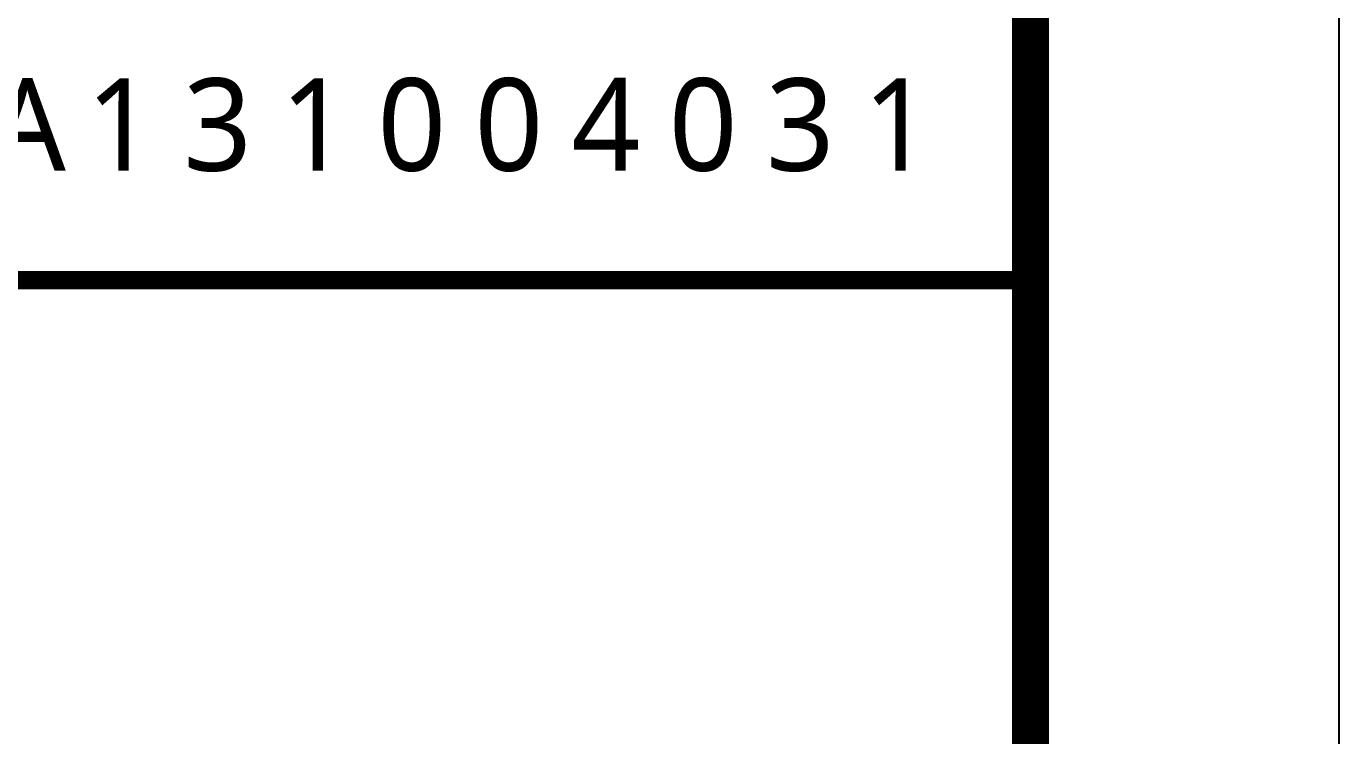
# Model space of a CAD drawing. Header units: millimetres. Extents: x -1048436 to -185795, y -983427 to 400387.
# Drawn here: x -453648 to -451519, y -681014 to -679864 of the extents above; entities that cross this region are included whole.
import ezdxf
from ezdxf.enums import TextEntityAlignment as Align

# ---------------------------------------------------------------- set-up
doc = ezdxf.new("R2010")
doc.units = ezdxf.units.MM
doc.header["$LTSCALE"] = 500
for name, color, linetype in [('2017_11-sheet-LOGO$0$C-SHET-TTLB', 11, 'Continuous'), ('2017_11-sheet-R$0$C-SHET-TTLB', 11, 'Continuous'), ('C-SHET-TTLB', 11, 'Continuous')]:
    doc.layers.add(name, color=color, linetype=linetype)
doc.styles.add('2017_11-sheet-LOGO$0$微软雅黑L', font='')
doc.styles.add('ECADI', font='hzs.shx', dxfattribs={"width": 0.7, "bigfont": 'hztxt.shx'})
doc.styles.get('2017_11-sheet-LOGO$0$微软雅黑L').set_extended_font_data('Microsoft YaHei Light')

# ---------------------------------------------------------------- blocks, each defined once
blk = doc.blocks.new('2017_11-sheet-LOGO', base_point=(415.294, 161.488))
at = {"layer": '2017_11-sheet-LOGO$0$C-SHET-TTLB'}
blk.add_lwpolyline([(340.294, 161.488, 0.6, 0.6, 0), (415.294, 161.488, 0.9, 0.9, 0)], format="xyseb", dxfattribs=at)
at = {"layer": '2017_11-sheet-LOGO$0$C-SHET-TTLB', "style": '2017_11-sheet-LOGO$0$微软雅黑L'}
for s, p in [('A', (381.215, 165.033)), ('1', (384.365, 165.033)), ('3', (387.515, 165.033)), ('1', (390.665, 165.033)), ('0', (393.815, 165.033)), ('0', (396.965, 165.033)), ('4', (400.115, 165.033)), ('0', (403.265, 165.033)), ('3', (406.415, 165.033)), ('1', (409.565, 165.033))]:
    blk.add_text(s, height=3, dxfattribs=at).set_placement(p)
blk = doc.blocks.new('2017_11-sheet-R', base_point=(415, 5))
at = {"layer": '2017_11-sheet-R$0$C-SHET-TTLB'}
blk.add_blockref('2017_11-sheet-LOGO', (415.294, 161.488), dxfattribs=at)
blk = doc.blocks.new('集团图框A1')
at = {"layer": 'C-SHET-TTLB'}
blk.add_lwpolyline([(1090.849, -100.525), (1090.849, -694.525), (249.849, -694.525), (249.849, -100.525)], close=True, dxfattribs=at)
at = {"layer": 'C-SHET-TTLB', "const_width": 1.2}
blk.add_lwpolyline([(268.249, -110.525), (1080.849, -110.525), (1080.849, -684.525), (268.249, -684.525)], close=True, dxfattribs=at)
at = {"layer": 'C-SHET-TTLB'}
blk.add_blockref('2017_11-sheet-R', (1080.849, -684.525), dxfattribs=at)
at = {"color": 2, "style": 'ECADI', "width": 0.7}
for tag, p in [('序号1', (1009.725, -381.882)), ('记要1', (1037.918, -381.902)), ('日期1', (1073.262, -381.715)), ('日期2', (1073.262, -387.599)), ('序号2', (1009.725, -387.766)), ('记要2', (1037.918, -387.786)), ('序号3', (1009.725, -393.63)), ('日期3', (1073.262, -393.462)), ('记要3', (1037.918, -393.649)), ('序号4', (1009.725, -399.514)), ('记要4', (1037.918, -399.533)), ('日期4', (1073.262, -399.346)), ('合作设计单位', (1042.526, -542.753)), ('审定人', (1041.844, -561.744)), ('审核人', (1041.844, -571.229)), ('设计总负责人', (1041.844, -580.988)), ('专业负责人', (1041.844, -591.717)), ('校对人', (1041.844, -601.96)), ('设计人', (1041.844, -611.834)), ('建设单位上', (1044.38, -619.93)), ('建设单位中', (1044.38, -623.891)), ('建设单位下', (1044.38, -627.736)), ('项目名称上', (1044.351, -632.3)), ('项目名称中', (1044.351, -636.382)), ('项目名称下', (1044.351, -640.334)), ('子项', (1043.589, -646.934)), ('图名上', (1044.475, -653.59)), ('图名中', (1044.475, -657.496)), ('图名下', (1044.475, -661.62)), ('工程编号', (1027.104, -667.578)), ('阶段', (1063.924, -667.607)), ('比例', (1025.965, -674.192)), ('专业', (1063.722, -673.974)), ('日期', (1026.104, -680.734)), ('图别、图号', (1066.046, -680.837))]:
    blk.add_attdef(tag, text='', height=3.5, dxfattribs=at).set_placement(p, align=Align.MIDDLE)
blk = doc.blocks.new('A1')
blk.add_blockref('集团图框A1', (-609654.507, -640037.88))

msp = doc.modelspace()

# ---------------------------------------------------------------- block references
at = {"xscale": 50, "yscale": 50, "zscale": 50}
msp.add_blockref('A1', (29976664, 31348020.2), dxfattribs=at)

doc.saveas('drawing.dxf')
